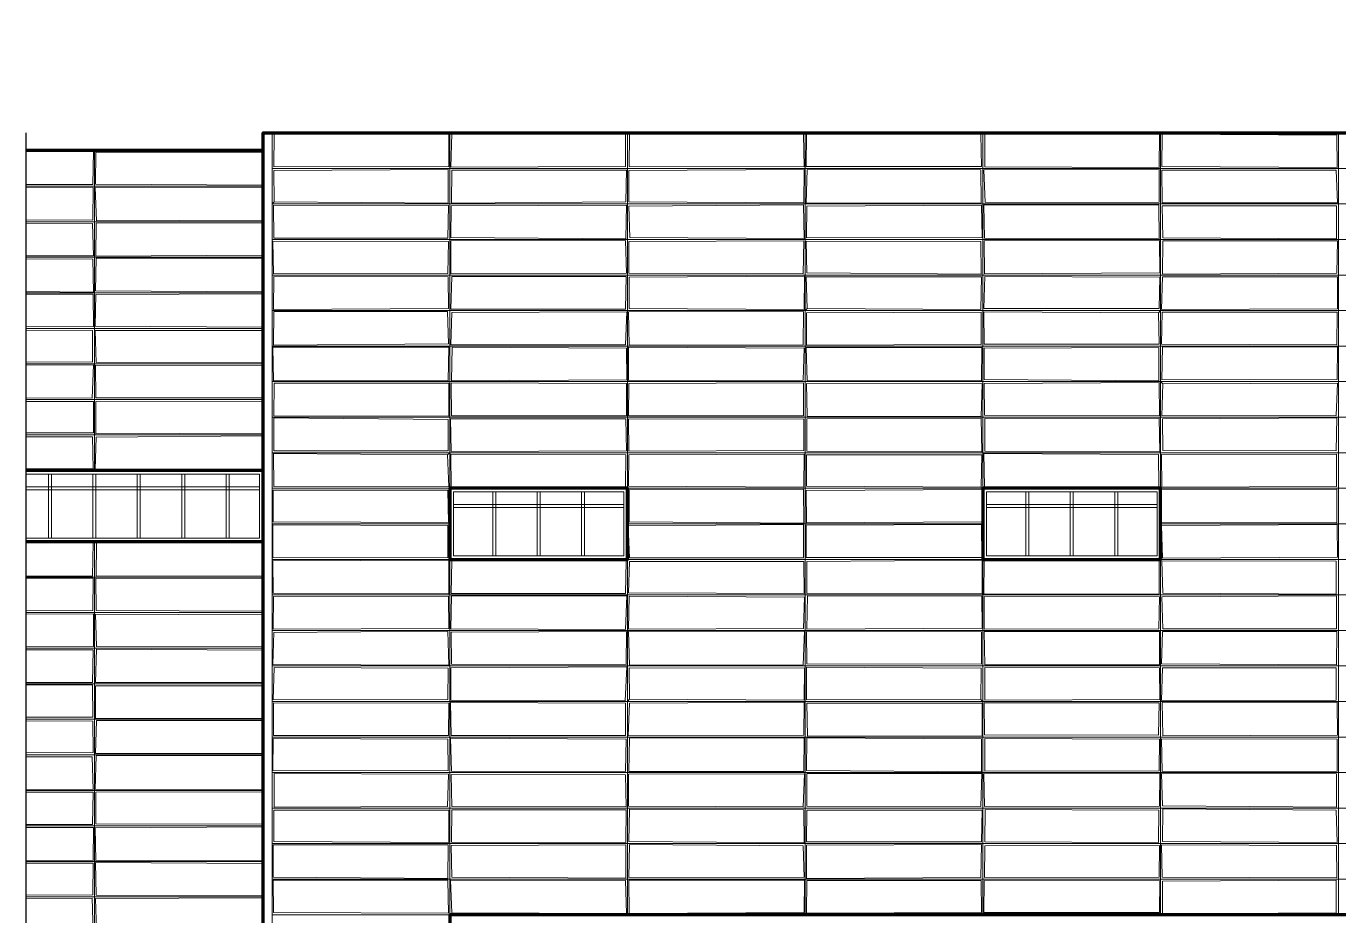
# Model space of a CAD drawing. Extents: x -50000 to 1632000, y -47600 to 308800.
# Drawn here: x -8300 to 36013, y 12966 to 43000 of the extents above; entities that cross this region are included whole.
import ezdxf

# ---------------------------------------------------------------- set-up
doc = ezdxf.new("R2010")
doc.units = 0
doc.header["$MEASUREMENT"] = 0
doc.layers.add('2', color=7, linetype='Continuous')

msp = doc.modelspace()

# ---------------------------------------------------------------- linework, layer by layer
at = {"layer": '2', "linetype": 'Continuous'}
msp.add_line((-8300, 0), (-8300, 39400), dxfattribs=at)
at = {"layer": '2', "color": 8, "linetype": 'Continuous', "lineweight": 13}
for p, q in [((0, 39400), (0, 1000)), ((125700, 39400), (0, 39400)), ((6000, 1000), (6000, 39400)), ((12000, 13000), (12000, 39400)), ((18000, 13000), (18000, 39400)), ((24000, 13000), (24000, 39400)), ((30000, 13000), (30000, 39400)), ((36000, 13000), (36000, 39400)), ((-6000, 28000), (-6000, 38800)), ((0, 38200), (125700, 38200)), ((-325.9, 37600), (-8300, 37600)), ((125700, 37000), (0, 37000)), ((-320.9, 36400), (-8300, 36400)), ((125700, 35800), (0, 35800)), ((-334.7, 35200), (-8300, 35200)), ((125700, 34600), (0, 34600)), ((-324, 34000), (-8300, 34000)), ((125700, 33400), (0, 33400)), ((-329.4, 32800), (-8300, 32800)), ((125700, 32200), (0, 32200)), ((-335.9, 31600), (-8300, 31600)), ((125700, 31000), (0, 31000)), ((-324.6, 30400), (-8300, 30400)), ((125700, 29800), (0, 29800)), ((-327.4, 29200), (-8300, 29200)), ((0, 28600), (125700, 28600)), ((125700, 27400), (0, 27400)), ((6000, 26200), (0, 26200)), ((24000, 26200), (12000, 26200)), ((42000, 26200), (30000, 26200)), ((-6000, 12400), (-6000, 25600)), ((125700, 25000), (0, 25000)), ((-333.5, 24400), (-8300, 24400)), ((125700, 23800), (0, 23800)), ((-336.2, 23200), (-8300, 23200)), ((125700, 22600), (0, 22600)), ((-328, 22000), (-8300, 22000)), ((125700, 21400), (0, 21400)), ((-323.9, 20800), (-8300, 20800)), ((0, 20200), (125700, 20200)), ((-332.8, 19600), (-8300, 19600)), ((125700, 19000), (0, 19000)), ((-326.3, 18400), (-8300, 18400)), ((125700, 17800), (0, 17800)), ((-324.4, 17200), (-8300, 17200)), ((104700, 16600), (0, 16600)), ((-326.8, 16000), (-8300, 16000)), ((104700, 15400), (0, 15400)), ((-325.4, 14800), (-8300, 14800)), ((0, 14200), (104700, 14200)), ((-335.2, 13600), (-8300, 13600)), ((104700, 13000), (0, 13000))]:
    msp.add_line(p, q, dxfattribs=at)
at = {"layer": '2', "color": 8, "linetype": 'Continuous', "lineweight": 9}
for p, q in [((56, 38253.7), (68.1, 39369.5)), ((68.1, 39369.5), (5961.7, 39344.2)), ((5968.2, 38260.2), (5961.7, 39344.2)), ((6032.5, 38240.2), (6069.5, 39366.4)), ((6069.5, 39366.4), (11933.4, 39360)), ((11934.9, 38262.4), (11933.4, 39360)), ((12053.2, 38265.2), (12063.7, 39360.3)), ((12063.7, 39360.3), (17941.7, 39343.1)), ((17966.7, 38254.4), (17941.7, 39343.1)), ((18026.9, 38265.9), (18044.4, 39364.7)), ((18044.4, 39364.7), (23927.3, 39343.1)), ((23951.1, 38268.6), (23927.3, 39343.1)), ((24062.2, 38255.3), (24066.2, 39359.9)), ((24066.2, 39359.9), (29965.9, 39343.3)), ((29951.2, 38231.3), (29965.9, 39343.3)), ((30036.2, 38268.1), (30054.2, 39354.2)), ((30054.2, 39354.2), (35947.4, 39326.1)), ((35959.1, 38227.6), (35947.4, 39326.1)), ((-8300, 38767), (-6026.9, 38771.9)), ((-6050.4, 37653.9), (-6026.9, 38771.9)), ((-5967.1, 37670), (-5948.8, 38743.4)), ((-5948.8, 38743.4), (-330.3, 38743.7)), ((56, 38253.7), (5968.2, 38260.2)), ((58, 38127), (5945.5, 38167.1)), ((74.3, 37073.8), (58, 38127)), ((5947, 37027.1), (5945.5, 38167.1)), ((6032.5, 38240.2), (11934.9, 38262.4)), ((6053.2, 37030.7), (6067.1, 38139.7)), ((6067.1, 38139.7), (11969.5, 38141.4)), ((11944.2, 37071.6), (11969.5, 38141.4)), ((12040.8, 38127.2), (17964.9, 38168.1)), ((12049.1, 37073.1), (12040.8, 38127.2)), ((12053.2, 38265.2), (17966.7, 38254.4)), ((17948.4, 37041.2), (17964.9, 38168.1)), ((18026.9, 38265.9), (23951.1, 38268.6)), ((18034.8, 37031), (18063.7, 38166.4)), ((18063.7, 38166.4), (23929.9, 38150.7)), ((23937.9, 37040.6), (23929.9, 38150.7)), ((24027, 38150.2), (29947.2, 38162.3)), ((24072.3, 37047.5), (24027, 38150.2)), ((24062.2, 38255.3), (29951.2, 38231.3)), ((29944.5, 37061.5), (29947.2, 38162.3)), ((30036.2, 38268.1), (35959.1, 38227.6)), ((30041.3, 38138.8), (35928, 38139.1)), ((30052.9, 37037.6), (30041.3, 38138.8)), ((35972.6, 37043.1), (35928, 38139.1)), ((-5967.1, 37670), (-325.4, 37635.1)), ((-8300, 37655), (-6050.4, 37653.9)), ((-8300, 37561.4), (-6041.8, 37556.9)), ((-6050.3, 36452.2), (-6041.8, 37556.9)), ((-5974, 37551.7), (-326.7, 37544.3)), ((-5933.1, 36430.9), (-5974, 37551.7)), ((0, 37000), (74.3, 37073.8)), ((44.7, 36953.8), (5957.1, 36951.4)), ((57.5, 35842.9), (44.7, 36953.8)), ((74.3, 37073.8), (5947, 37027.1)), ((5933.4, 35842.8), (5957.1, 36951.4)), ((6029.2, 35863.7), (6044.8, 36935.2)), ((6044.8, 36935.2), (11970.1, 36956.3)), ((6053.2, 37030.7), (11944.2, 37071.6)), ((11942.4, 35826.6), (11970.1, 36956.3)), ((12047.6, 36927.4), (17938, 36966.9)), ((12073.4, 35865.7), (12047.6, 36927.4)), ((12049.1, 37073.1), (17948.4, 37041.2)), ((17969.5, 35836.8), (17938, 36966.9)), ((18034.8, 37031), (23937.9, 37040.6)), ((18040.6, 35860.8), (18053.1, 36926.3)), ((18053.1, 36926.3), (23946, 36955.2)), ((23969.4, 35867.5), (23946, 36955.2)), ((24025.1, 36969.9), (29942.6, 36973.4)), ((24056.6, 35843.2), (24025.1, 36969.9)), ((24072.3, 37047.5), (29944.5, 37061.5)), ((29944, 35837.5), (29942.6, 36973.4)), ((30052.8, 36941.8), (35938.8, 36935.3)), ((30073.2, 35858.5), (30052.8, 36941.8)), ((30052.9, 37037.6), (35972.6, 37043.1)), ((35933.2, 35826.8), (35938.8, 36935.3)), ((-8300, 36459), (-6050.3, 36452.2)), ((-8300, 36348.8), (-6061.9, 36334.8)), ((-5954, 35233.2), (-5944.2, 36355.7)), ((-5944.2, 36355.7), (-320.8, 36367)), ((-5933.1, 36430.9), (-321.2, 36456.7)), ((-6030.4, 35245), (-6061.9, 36334.8)), ((25.4, 35744.8), (5958, 35733.6)), ((52.9, 34636.2), (25.4, 35744.8)), ((57.5, 35842.9), (5933.4, 35842.8)), ((5932.2, 34653.5), (5958, 35733.6)), ((6029.2, 35863.7), (11942.4, 35826.6)), ((6033.4, 35755.9), (11932.1, 35766.1)), ((6036.6, 34644.8), (6033.4, 35755.9)), ((11961.8, 34667.1), (11932.1, 35766.1)), ((12042.1, 34661.9), (12047.9, 35735.2)), ((12047.9, 35735.2), (17952.5, 35752.6)), ((12073.4, 35865.7), (17969.5, 35836.8)), ((17926.8, 34640.2), (17952.5, 35752.6)), ((18026.3, 35746.1), (23931.1, 35735.1)), ((18049.9, 34669.4), (18026.3, 35746.1)), ((18040.6, 35860.8), (23969.4, 35867.5)), ((23940.5, 34632.7), (23931.1, 35735.1)), ((24045.4, 35754.5), (29964.4, 35763.1)), ((24056.5, 34637), (24045.4, 35754.5)), ((24056.6, 35843.2), (29944, 35837.5)), ((29971.5, 34674.6), (29964.4, 35763.1)), ((30066.7, 34625.4), (30068.9, 35751.6)), ((30068.9, 35751.6), (35973.9, 35750.5)), ((30073.2, 35858.5), (35933.2, 35826.8)), ((35950.1, 34662.2), (35973.9, 35750.5)), ((-8300, 35249.7), (-6030.4, 35245)), ((-8300, 35144.1), (-6055.5, 35135.2)), ((-6033.4, 34026.8), (-6055.5, 35135.2)), ((-5959.3, 34063), (-5940.2, 35172.3)), ((-5954, 35233.2), (-334.8, 35271.4)), ((-5940.2, 35172.3), (-334.7, 35173.9)), ((52.9, 34636.2), (5932.2, 34653.5)), ((6036.6, 34644.8), (11961.8, 34667.1)), ((12042.1, 34661.9), (17926.8, 34640.2)), ((18049.9, 34669.4), (23940.5, 34632.7)), ((24056.5, 34637), (29971.5, 34674.6)), ((30066.7, 34625.4), (35950.1, 34662.2)), ((46.1, 33440.5), (61.2, 34549.9)), ((61.2, 34549.9), (5942.1, 34540.8)), ((5957.8, 33465.3), (5942.1, 34540.8)), ((6036.8, 33452.1), (6073.4, 34554)), ((6073.4, 34554), (11955.6, 34545.6)), ((11935.9, 33442.3), (11955.6, 34545.6)), ((12054.5, 33470.3), (12058.4, 34526.6)), ((12058.4, 34526.6), (17974.6, 34559.6)), ((17968.2, 33432.1), (17974.6, 34559.6)), ((18028, 34543.6), (23949.6, 34536.5)), ((18069.8, 33474.4), (18028, 34543.6)), ((23928.9, 33441.1), (23949.6, 34536.5)), ((24033.4, 33468.2), (24059.2, 34554.1)), ((24059.2, 34554.1), (29973.6, 34527.3)), ((29951.3, 33469.2), (29973.6, 34527.3)), ((30033.6, 33431.6), (30061.9, 34539.4)), ((30061.9, 34539.4), (35972.5, 34533.9)), ((35969, 33460.6), (35972.5, 34533.9)), ((-8300, 34044), (-6033.4, 34026.8)), ((-8300, 33956.6), (-6043.4, 33953.7)), ((-6027.3, 32858), (-6043.4, 33953.7)), ((-5970.4, 32868.6), (-5948.4, 33941.9)), ((-5959.3, 34063), (-323.6, 34031.4)), ((-5948.4, 33941.9), (-324.4, 33964.4)), ((45.4, 32236.3), (53.9, 33367.1)), ((46.1, 33440.5), (5957.8, 33465.3)), ((53.9, 33367.1), (5926.3, 33364.5)), ((5956.5, 32274.4), (5926.3, 33364.5)), ((6036.8, 33452.1), (11935.9, 33442.3)), ((6039.5, 32238), (6066.2, 33333)), ((6066.2, 33333), (11973.5, 33361)), ((11932.4, 32240.6), (11973.5, 33361)), ((12034.9, 33359.3), (17938.8, 33370.4)), ((12060.7, 32228.7), (12034.9, 33359.3)), ((12054.5, 33470.3), (17968.2, 33432.1)), ((17930.1, 32238), (17938.8, 33370.4)), ((18000, 33400), (18069.8, 33474.4)), ((18038.5, 32234.2), (18048.3, 33326.6)), ((18048.3, 33326.6), (23944.4, 33350.5)), ((18069.8, 33474.4), (23928.9, 33441.1)), ((23942.7, 32254.3), (23944.4, 33350.5)), ((24033.4, 33468.2), (29951.3, 33469.2)), ((24034.7, 33359.5), (29930.2, 33328.2)), ((24042.1, 32263.7), (24034.7, 33359.5)), ((30000, 33400), (29930.2, 33328.2)), ((29949.8, 32260.3), (29930.2, 33328.2)), ((30033.1, 32262.8), (30047.6, 33351.1)), ((30033.6, 33431.6), (35969, 33460.6)), ((30047.6, 33351.1), (35959.6, 33341.5)), ((35953.4, 32246.2), (35959.6, 33341.5)), ((-8300, 32847.5), (-6027.3, 32858)), ((-5970.4, 32868.6), (-329.7, 32834.2)), ((-8300, 32733.2), (-6068.8, 32728.4)), ((-6062.6, 31662), (-6068.8, 32728.4)), ((-5971.9, 32727.7), (-328.8, 32726)), ((-5941.2, 31642.7), (-5971.9, 32727.7)), ((28, 32169.5), (5967.3, 32164.3)), ((53.1, 31025.8), (28, 32169.5)), ((45.4, 32236.3), (5956.5, 32274.4)), ((5948.1, 31032.4), (5967.3, 32164.3)), ((6039.5, 32238), (11932.4, 32240.6)), ((6056.3, 31032.5), (6074.6, 32167.4)), ((6074.6, 32167.4), (11963.7, 32129.6)), ((11974.5, 31057.4), (11963.7, 32129.6)), ((12027.6, 31042.4), (12038, 32168.3)), ((12038, 32168.3), (17958.8, 32131.9)), ((12060.7, 32228.7), (17930.1, 32238)), ((17928.2, 31046.7), (17958.8, 32131.9)), ((18027.7, 32152.7), (23959.7, 32148.3)), ((18065.4, 31025.1), (18027.7, 32152.7)), ((18038.5, 32234.2), (23942.7, 32254.3)), ((23950.7, 31030.9), (23959.7, 32148.3)), ((24040, 32127.5), (29938.8, 32153.3)), ((24041.3, 31074.8), (24040, 32127.5)), ((24042.1, 32263.7), (29949.8, 32260.3)), ((29933.8, 31029.2), (29938.8, 32153.3)), ((30033.1, 32262.8), (35953.4, 32246.2)), ((30043.4, 31059.6), (30064.1, 32173.1)), ((30064.1, 32173.1), (35974.6, 32170.8)), ((35961.3, 31074.4), (35974.6, 32170.8)), ((-8300, 31663.9), (-6062.6, 31662)), ((-8300, 31556), (-6031.5, 31562.9)), ((-6071.8, 30444.4), (-6031.5, 31562.9)), ((-5962.7, 31558.1), (-336, 31546.4)), ((-5945.2, 30458.4), (-5962.7, 31558.1)), ((-5941.2, 31642.7), (-335.8, 31657.3)), ((53.1, 31025.8), (5948.1, 31032.4)), ((6056.3, 31032.5), (11974.5, 31057.4)), ((12027.6, 31042.4), (17928.2, 31046.7)), ((18065.4, 31025.1), (23950.7, 31030.9)), ((24041.3, 31074.8), (29933.8, 31029.2)), ((30043.4, 31059.6), (35961.3, 31074.4)), ((62, 29842.5), (71, 30953.8)), ((71, 30953.8), (5962.9, 30949.7)), ((5964.4, 29830.9), (5962.9, 30949.7)), ((6045.1, 30956.3), (11960.9, 30938)), ((6062.6, 29840), (6045.1, 30956.3)), ((11968.7, 29841.4), (11960.9, 30938)), ((12036.9, 29846.7), (12049.4, 30934.1)), ((12049.4, 30934.1), (17937.8, 30961.8)), ((17947, 29847.1), (17937.8, 30961.8)), ((18044.2, 30931.8), (23968.3, 30928.2)), ((18063.2, 29835.9), (18044.2, 30931.8)), ((23940.2, 29826.6), (23968.3, 30928.2)), ((24038.6, 30937.1), (29945.8, 30972.7)), ((24055.9, 29872.3), (24038.6, 30937.1)), ((29962.1, 29842.8), (29945.8, 30972.7)), ((30000, 31000), (30073.9, 30930.5)), ((30042.5, 29845.8), (30073.9, 30930.5)), ((30073.9, 30930.5), (35974.8, 30950.7)), ((35925.8, 29858.3), (35974.8, 30950.7)), ((-8300, 30453.7), (-6071.8, 30444.4)), ((-8300, 30331.2), (-6033.7, 30333.5)), ((-6034, 29270.5), (-6033.7, 30333.5)), ((-5955.5, 29235.9), (-5950.7, 30327.3)), ((-5950.7, 30327.3), (-323.3, 30340.4)), ((-5945.2, 30458.4), (-325.7, 30453.3)), ((59.2, 29773.8), (5940.3, 29725.3)), ((60.5, 28663.2), (59.2, 29773.8)), ((62, 29842.5), (5964.4, 29830.9)), ((5939.4, 28663.2), (5940.3, 29725.3)), ((6025.7, 29746.9), (11940.3, 29741.3)), ((6040.5, 28646.5), (6025.7, 29746.9)), ((6062.6, 29840), (11968.7, 29841.4)), ((11970.1, 28661.9), (11940.3, 29741.3)), ((12035.2, 29741.6), (17957.7, 29729.6)), ((12046.6, 28655.6), (12035.2, 29741.6)), ((12036.9, 29846.7), (17947, 29847.1)), ((17952.5, 28672.6), (17957.7, 29729.6)), ((18048.5, 28649.5), (18057.2, 29748.7)), ((18057.2, 29748.7), (23945.2, 29772.4)), ((18063.2, 29835.9), (23940.2, 29826.6)), ((23960, 28630.6), (23945.2, 29772.4)), ((24055.9, 29872.3), (29962.1, 29842.8)), ((24059.5, 28654.8), (24062.8, 29753.6)), ((24062.8, 29753.6), (29945.6, 29768.6)), ((29968.1, 28626.6), (29945.6, 29768.6)), ((30042.5, 29845.8), (35925.8, 29858.3)), ((30067.6, 29746.1), (35950.5, 29773.1)), ((30069.4, 28671.8), (30067.6, 29746.1)), ((35926.9, 28660.1), (35950.5, 29773.1)), ((-8300, 29266.7), (-6034, 29270.5)), ((-5955.5, 29235.9), (-326.4, 29263.6)), ((-8300, 29141.5), (-6062.5, 29141.7)), ((-6039.1, 28058.2), (-6062.5, 29141.7)), ((-5969.2, 28037.1), (-5934.4, 29127.6)), ((-5934.4, 29127.6), (-327.9, 29169.2)), ((46.9, 28573), (5926.2, 28529.4)), ((61.5, 27461.4), (46.9, 28573)), ((60.5, 28663.2), (5939.4, 28663.2)), ((6000, 28600), (5926.2, 28529.4)), ((5970.1, 27449.3), (5926.2, 28529.4)), ((6032, 28549.5), (11946.5, 28532.4)), ((6047.9, 27430.3), (6032, 28549.5)), ((6040.5, 28646.5), (11970.1, 28661.9)), ((11928.9, 27450.2), (11946.5, 28532.4)), ((12031.4, 27468.7), (12040.2, 28532.4)), ((12040.2, 28532.4), (17959.9, 28553.5)), ((12046.6, 28655.6), (17952.5, 28672.6)), ((17947.5, 27439.3), (17959.9, 28553.5)), ((18039.1, 28527.1), (23961.7, 28528.1)), ((18043.9, 27474.6), (18039.1, 28527.1)), ((18048.5, 28649.5), (23960, 28630.6)), ((23943.5, 27432.6), (23961.7, 28528.1)), ((24032, 28571.6), (29928, 28537.6)), ((24050.3, 27454.1), (24032, 28571.6)), ((24059.5, 28654.8), (29968.1, 28626.6)), ((29938.3, 27445.9), (29928, 28537.6)), ((35940, 28548.9), (30026.9, 28538.6)), ((30026.9, 28538.6), (30044.4, 27439)), ((30069.4, 28671.8), (35926.9, 28660.1)), ((35936.2, 27463.6), (35940, 28548.9)), ((-8300, 28062.9), (-6039.1, 28058.2)), ((-5969.2, 28037.1), (-329.6, 28040.7)), ((18043.9, 27474.6), (23943.5, 27432.6)), ((31.3, 26271.4), (32.1, 27338)), ((32.1, 27338), (5937.7, 27333.8)), ((61.5, 27461.4), (5970.1, 27449.3)), ((5951.7, 26246), (5937.7, 27333.8)), ((6047.9, 27430.3), (11928.9, 27450.2)), ((12031.4, 27468.7), (17947.5, 27439.3)), ((12051.9, 26271.4), (12056.6, 27344.1)), ((12056.6, 27344.1), (17939.9, 27369.8)), ((17949.8, 26225.7), (17939.9, 27369.8)), ((18032.3, 27328.4), (23961, 27360.4)), ((18046.3, 26237.6), (18032.3, 27328.4)), ((23965.8, 26268.4), (23961, 27360.4)), ((24050.3, 27454.1), (29938.3, 27445.9)), ((30029.3, 26249.4), (30030.8, 27363.5)), ((30030.8, 27363.5), (35946.7, 27372.5)), ((30044.4, 27439), (35936.2, 27463.6)), ((35944.3, 26237.2), (35946.7, 27372.5)), ((26, 26162.3), (5929.4, 26146.8)), ((29.6, 25046.7), (26, 26162.3)), ((31.3, 26271.4), (5951.7, 26246)), ((5928.7, 25067.7), (5929.4, 26146.8)), ((12026, 26132.6), (17944.1, 26170.9)), ((12051.9, 26271.4), (17949.8, 26225.7)), ((17937.9, 25047.7), (17944.1, 26170.9)), ((18030.5, 25059.9), (18035.3, 26148.5)), ((18035.3, 26148.5), (23953, 26174.1)), ((18046.3, 26237.6), (23965.8, 26268.4)), ((23962.6, 25057.3), (23953, 26174.1)), ((30029.3, 26249.4), (35944.3, 26237.2)), ((30031.4, 26144.3), (35955.7, 26171.4)), ((35968.1, 25067.9), (35955.7, 26171.4)), ((12062.2, 25047.9), (12026, 26132.6)), ((30065.6, 25040.4), (30031.4, 26144.3)), ((-8300, 25549.2), (-6045.7, 25556.3)), ((-6060, 24431.9), (-6045.7, 25556.3)), ((-5925.8, 25548.1), (-5943.7, 24427.2)), ((-324.2, 25572), (-5925.8, 25548.1)), ((27.6, 24954.2), (5969.1, 24969)), ((41.2, 23862.6), (27.6, 24954.2)), ((29.6, 25046.7), (5928.7, 25067.7)), ((5964.3, 23839.6), (5969.1, 24969)), ((6042.1, 23845.7), (6072.1, 24954.9)), ((6072.1, 24954.9), (11956.3, 24943.8)), ((11929.6, 23842.5), (11956.3, 24943.8)), ((12033.3, 23864.3), (12063.9, 24929.6)), ((12062.2, 25047.9), (17937.9, 25047.7)), ((12063.9, 24929.6), (17957.2, 24928.1)), ((17959.3, 23841.4), (17957.2, 24928.1)), ((18030.5, 25059.9), (23962.6, 25057.3)), ((18057.8, 24928.7), (23973.6, 24971.9)), ((18059, 23846), (18057.8, 24928.7)), ((23969.9, 23833), (23973.6, 24971.9)), ((24034.9, 23828.1), (24039.5, 24954)), ((24039.5, 24954), (29951.7, 24959.9)), ((29948.9, 23840.6), (29951.7, 24959.9)), ((30039.3, 24947.3), (35929.1, 24940.9)), ((30073.7, 23861), (30039.3, 24947.3)), ((30065.6, 25040.4), (35968.1, 25067.9)), ((35930.4, 23829.3), (35929.1, 24940.9)), ((-8300, 24435.3), (-6060, 24431.9)), ((-5943.7, 24427.2), (-333.3, 24441.9)), ((-8300, 24363.4), (-6036.4, 24364.2)), ((-6057.4, 23273.5), (-6036.4, 24364.2)), ((-5952.8, 24365.7), (-333.8, 24353.7)), ((-5935.1, 23268.3), (-5952.8, 24365.7)), ((38.5, 22646.3), (52.3, 23749.7)), ((41.2, 23862.6), (5964.3, 23839.6)), ((52.3, 23749.7), (5954.3, 23754.3)), ((5963.9, 22668.8), (5954.3, 23754.3)), ((6029.5, 22652), (6053.4, 23767.2)), ((6042.1, 23845.7), (11929.6, 23842.5)), ((6053.4, 23767.2), (11971.6, 23770.1)), ((11935.7, 22634.1), (11971.6, 23770.1)), ((12030.5, 22645.5), (12052.2, 23754.9)), ((12033.3, 23864.3), (17959.3, 23841.4)), ((12052.2, 23754.9), (17974.1, 23728)), ((17941, 22669.8), (17974.1, 23728)), ((18048.5, 22639.1), (18071.9, 23773.2)), ((18059, 23846), (23969.9, 23833)), ((18071.9, 23773.2), (23962.3, 23756.4)), ((23970.8, 22674.2), (23962.3, 23756.4)), ((24034.9, 23828.1), (29948.9, 23840.6)), ((24046.2, 23749.3), (29962.3, 23736)), ((24046.4, 22643.3), (24046.2, 23749.3)), ((29941.1, 22654.8), (29962.3, 23736)), ((30035.4, 23735.4), (35937, 23763.5)), ((30073.1, 22653.7), (30035.4, 23735.4)), ((30073.7, 23861), (35930.4, 23829.3)), ((35932.8, 22653.1), (35937, 23763.5)), ((-8300, 23255.9), (-6057.4, 23273.5)), ((-8300, 23151.4), (-6029.1, 23155.7)), ((-6031.6, 22056.6), (-6029.1, 23155.7)), ((-5966.7, 23152.7), (-336.2, 23129.5)), ((-5933.2, 22060.9), (-5966.7, 23152.7)), ((-5935.1, 23268.3), (-336.3, 23249)), ((38.5, 22646.3), (5963.9, 22668.8)), ((6029.5, 22652), (11935.7, 22634.1)), ((12030.5, 22645.5), (17941, 22669.8)), ((18048.5, 22639.1), (23970.8, 22674.2)), ((24046.4, 22643.3), (29941.1, 22654.8)), ((30073.1, 22653.7), (35932.8, 22653.1)), ((29.8, 21445.3), (62.2, 22534.6)), ((62.2, 22534.6), (5931.4, 22572.8)), ((5963, 21430.3), (5931.4, 22572.8)), ((6050.8, 22538.2), (11967.9, 22560)), ((6052.7, 21459.6), (6050.8, 22538.2)), ((11953.8, 21447.8), (11967.9, 22560)), ((12036.1, 22566.7), (17974.1, 22570)), ((12063.8, 21428.5), (12036.1, 22566.7)), ((17925.7, 21439.3), (17974.1, 22570)), ((18045.9, 22564.4), (23952.7, 22551.6)), ((18048.9, 21469.8), (18045.9, 22564.4)), ((23945.7, 21458.7), (23952.7, 22551.6)), ((24039.7, 22566.5), (29958.4, 22568.7)), ((24060.7, 21441.1), (24039.7, 22566.5)), ((29964.5, 21436.7), (29958.4, 22568.7)), ((30028.3, 21471.5), (30061.4, 22562.5)), ((30061.4, 22562.5), (35945.1, 22566.2)), ((35937.9, 21442.3), (35945.1, 22566.2)), ((-8300, 22045.3), (-6031.6, 22056.6)), ((-8300, 21946.5), (-6038.1, 21940.9)), ((-6067.5, 20836.8), (-6038.1, 21940.9)), ((-5962.1, 20846.3), (-5925.9, 21965.7)), ((-5933.2, 22060.9), (-328.4, 22043.7)), ((-5925.9, 21965.7), (-327.4, 21937.9)), ((29.8, 21445.3), (5963, 21430.3)), ((41.7, 20256.7), (70.7, 21348.2)), ((70.7, 21348.2), (5940.3, 21325.6)), ((5936.6, 20271.5), (5940.3, 21325.6)), ((6037.8, 21331.6), (11972.3, 21374.8)), ((6039.5, 20247.6), (6037.8, 21331.6)), ((6052.7, 21459.6), (11953.8, 21447.8)), ((11925.2, 20227.1), (11972.3, 21374.8)), ((12057.9, 21341.9), (17969.9, 21327.2)), ((12067, 20274.3), (12057.9, 21341.9)), ((12063.8, 21428.5), (17925.7, 21439.3)), ((17961, 20242.4), (17969.9, 21327.2)), ((18041.6, 21355.8), (23942.2, 21328.8)), ((18046.9, 20253.7), (18041.6, 21355.8)), ((18048.9, 21469.8), (23945.7, 21458.7)), ((23928.1, 20270), (23942.2, 21328.8)), ((24060.7, 21441.1), (29964.5, 21436.7)), ((24060.7, 20246), (24064.2, 21349.4)), ((24064.2, 21349.4), (29963.5, 21341.3)), ((29967.3, 20266.8), (29963.5, 21341.3)), ((30028.3, 21471.5), (35937.9, 21442.3)), ((30028.7, 20234.3), (30067.1, 21333.6)), ((30067.1, 21333.6), (35927.2, 21338.6)), ((35926, 20242.3), (35927.2, 21338.6)), ((-8300, 20844), (-6067.5, 20836.8)), ((-5962.1, 20846.3), (-323.3, 20838.5)), ((-8300, 20763.5), (-6059.8, 20765.3)), ((-6051.4, 19671.8), (-6059.8, 20765.3)), ((-5965, 20726.6), (-325, 20731)), ((-5964, 19629.7), (-5965, 20726.6)), ((41.7, 20256.7), (5936.6, 20271.5)), ((48.4, 19055.5), (52, 20152.3)), ((52, 20152.3), (5962.5, 20145.2)), ((5952.6, 19055.1), (5962.5, 20145.2)), ((6026.6, 20163.4), (11936.3, 20138.6)), ((6050.4, 19049.8), (6026.6, 20163.4)), ((6039.5, 20247.6), (11925.2, 20227.1)), ((11927.9, 19057.3), (11936.3, 20138.6)), ((12000, 20200), (12067, 20274.3)), ((12026.4, 19046.2), (12067.9, 20144.6)), ((12067, 20274.3), (17961, 20242.4)), ((12067.9, 20144.6), (17963.4, 20173.5)), ((17956, 19067.2), (17963.4, 20173.5)), ((18046.9, 20253.7), (23928.1, 20270)), ((18058.5, 20143.2), (23968.9, 20148.1)), ((18074.9, 19029), (18058.5, 20143.2)), ((24000, 20200), (23928.1, 20270)), ((23971.5, 19040.8), (23968.9, 20148.1)), ((24044.7, 20152.9), (29946.7, 20160.4)), ((24052.1, 19074.6), (24044.7, 20152.9)), ((24060.7, 20246), (29967.3, 20266.8)), ((29930, 19068.8), (29946.7, 20160.4)), ((30028.7, 20234.3), (35926, 20242.3)), ((30054.4, 20167.6), (35959.9, 20175)), ((30072.1, 19035.9), (30054.4, 20167.6)), ((35966.4, 19068.8), (35959.9, 20175)), ((-8300, 19672.8), (-6051.4, 19671.8)), ((-8300, 19550.8), (-6048.1, 19540.1)), ((-6036.7, 18472.7), (-6048.1, 19540.1)), ((-5964.9, 18442.7), (-5931.3, 19555.3)), ((-5964, 19629.7), (-332.8, 19640.4)), ((-5931.3, 19555.3), (-332.8, 19557.9)), ((48.4, 19055.5), (5952.6, 19055.1)), ((6050.4, 19049.8), (11927.9, 19057.3)), ((12026.4, 19046.2), (17956, 19067.2)), ((24052.1, 19074.6), (29930, 19068.8)), ((30072.1, 19035.9), (35966.4, 19068.8)), ((28.8, 17868.9), (33.1, 18952.6)), ((33.1, 18952.6), (5938.7, 18930.3)), ((5944.7, 17863.6), (5938.7, 18930.3)), ((6028.8, 18967.5), (11957.9, 18926.2)), ((6054.4, 17847.5), (6028.8, 18967.5)), ((11928.1, 17838.9), (11957.9, 18926.2)), ((12044.3, 17831.4), (12068.3, 18964.9)), ((12068.3, 18964.9), (17959.4, 18972.3)), ((17948.8, 17841.9), (17959.4, 18972.3)), ((18045.9, 17867.2), (18051.9, 18974.3)), ((18051.9, 18974.3), (23953.4, 18944.8)), ((18074.9, 19029), (23971.5, 19040.8)), ((23955.7, 17829.9), (23953.4, 18944.8)), ((24058.2, 18945.5), (29955.6, 18925)), ((24060.8, 17849.8), (24058.2, 18945.5)), ((29954, 17857.4), (29955.6, 18925)), ((30027, 18944.4), (35957.5, 18929.1)), ((30052.6, 17839.2), (30027, 18944.4)), ((35953.7, 17849.4), (35957.5, 18929.1)), ((-8300, 18462.1), (-6036.7, 18472.7)), ((-8300, 18333.6), (-6071.1, 18331.4)), ((-6035.5, 17232.4), (-6071.1, 18331.4)), ((-5969.6, 17237), (-5940.3, 18365.5)), ((-5964.9, 18442.7), (-326.7, 18444.9)), ((-5940.3, 18365.5), (-326, 18372.8)), ((28.8, 17868.9), (5944.7, 17863.6)), ((66.2, 16627.1), (70.1, 17771.8)), ((70.1, 17771.8), (5957, 17742.7)), ((5927.1, 16658.4), (5957, 17742.7)), ((6045.6, 17732.4), (11936.3, 17729.5)), ((6064.8, 16659.5), (6045.6, 17732.4)), ((6054.4, 17847.5), (11928.1, 17838.9)), ((11956.9, 16641.7), (11936.3, 17729.5)), ((12028, 16668.1), (12034.5, 17748.6)), ((12034.5, 17748.6), (17974.2, 17752.6)), ((12044.3, 17831.4), (17948.8, 17841.9)), ((17934.6, 16643.9), (17974.2, 17752.6)), ((18045.9, 17867.2), (23955.7, 17829.9)), ((18052.2, 17766.7), (23961.8, 17763.9)), ((18056.2, 16667.5), (18052.2, 17766.7)), ((23927.5, 16656.8), (23961.8, 17763.9)), ((24026.8, 17757.4), (29969.4, 17768.3)), ((24051.8, 16649.4), (24026.8, 17757.4)), ((24060.8, 17849.8), (29954, 17857.4)), ((29960.6, 16663.4), (29969.4, 17768.3)), ((30031.7, 17770.1), (35939.6, 17756.7)), ((30060.3, 16671.9), (30031.7, 17770.1)), ((30052.6, 17839.2), (35953.7, 17849.4)), ((35939, 16637), (35939.6, 17756.7)), ((-8300, 17241.3), (-6035.5, 17232.4)), ((-8300, 17143), (-6035.5, 17143.8)), ((-6060.9, 16047.3), (-6035.5, 17143.8)), ((-5969.6, 17237), (-324.3, 17228.6)), ((-5954, 16072.1), (-5946.2, 17140.9)), ((-5946.2, 17140.9), (-324.5, 17147.1)), ((57.2, 16529.2), (5967.5, 16525.9)), ((63.6, 15468.9), (57.2, 16529.2)), ((66.2, 16627.1), (5927.1, 16658.4)), ((5964.7, 15444.3), (5967.5, 16525.9)), ((6055.1, 15449.2), (6070.4, 16542)), ((6064.8, 16659.5), (11956.9, 16641.7)), ((6070.4, 16542), (11950.7, 16544.1)), ((11939, 15434.7), (11950.7, 16544.1)), ((12028, 16668.1), (17934.6, 16643.9)), ((12045, 15472.6), (12066.5, 16569.3)), ((12066.5, 16569.3), (17955.1, 16537.9)), ((17964.1, 15428.2), (17955.1, 16537.9)), ((18047, 15462.1), (18050.6, 16530.7)), ((18050.6, 16530.7), (23970, 16535.4)), ((18056.2, 16667.5), (23927.5, 16656.8)), ((23950.3, 15457.3), (23970, 16535.4)), ((24051.8, 16649.4), (29960.6, 16663.4)), ((24067.6, 15461.5), (24069.9, 16553.6)), ((24069.9, 16553.6), (29934.3, 16534.7)), ((29928.4, 15439), (29934.3, 16534.7)), ((30060.3, 16671.9), (35939, 16637)), ((30062.9, 15468.3), (30068.3, 16572.3)), ((30068.3, 16572.3), (35926.1, 16534.1)), ((35961.1, 15433.5), (35926.1, 16534.1)), ((-8300, 16046.8), (-6060.9, 16047.3)), ((-5972.8, 15935.2), (-326.8, 15963.5)), ((-5954, 16072.1), (-326.7, 16062.6)), ((-8300, 15941.6), (-6028, 15943.8)), ((-6040.6, 14834), (-6028, 15943.8)), ((-5953.8, 14835.5), (-5972.8, 15935.2)), ((32.4, 14263.1), (38.2, 15357)), ((38.2, 15357), (5943.7, 15355.3)), ((63.6, 15468.9), (5964.7, 15444.3)), ((5930.5, 14229.2), (5943.7, 15355.3)), ((6044.4, 15342.3), (11939.4, 15355.1)), ((6065.7, 14267.1), (6044.4, 15342.3)), ((6055.1, 15449.2), (11939, 15434.7)), ((11948.1, 14237.4), (11939.4, 15355.1)), ((12045, 15472.6), (17964.1, 15428.2)), ((12045.8, 14261.2), (12064.1, 15370.2)), ((12064.1, 15370.2), (17933.7, 15329)), ((17965.7, 14268.7), (17933.7, 15329)), ((18038.7, 14228.6), (18045.1, 15354.7)), ((18045.1, 15354.7), (23947.8, 15372)), ((18047, 15462.1), (23950.3, 15457.3)), ((23927.6, 14258.9), (23947.8, 15372)), ((24054.7, 14255.9), (24062.3, 15325.9)), ((24062.3, 15325.9), (29962.2, 15334.4)), ((24067.6, 15461.5), (29928.4, 15439)), ((29949.5, 14264.9), (29962.2, 15334.4)), ((30033.1, 15360.2), (35939.2, 15339.2)), ((30051.2, 14272), (30033.1, 15360.2)), ((30062.9, 15468.3), (35961.1, 15433.5)), ((35946, 14240.7), (35939.2, 15339.2)), ((-8300, 14841.6), (-6040.6, 14834)), ((-8300, 14740.3), (-6041.3, 14744.8)), ((-6055.7, 13667.1), (-6041.3, 14744.8)), ((-5965.5, 14765.8), (-326.6, 14733.6)), ((-5940, 13662.1), (-5965.5, 14765.8)), ((-5953.8, 14835.5), (-324.7, 14848.1)), ((32.4, 14263.1), (5930.5, 14229.2)), ((6065.7, 14267.1), (11948.1, 14237.4)), ((12045.8, 14261.2), (17965.7, 14268.7)), ((18038.7, 14228.6), (23927.6, 14258.9)), ((24054.7, 14255.9), (29949.5, 14264.9)), ((30051.2, 14272), (35946, 14240.7)), ((37.2, 14162.9), (5929.9, 14163.9)), ((51.8, 13071.4), (37.2, 14162.9)), ((5961.4, 13053.3), (5929.9, 14163.9)), ((6028.9, 14162.5), (11927.4, 14154.3)), ((6070.9, 13066.1), (6028.9, 14162.5)), ((11969, 13047.2), (11927.4, 14154.3)), ((12049.6, 14163.5), (17971.1, 14170.1)), ((12052.2, 13039.8), (12049.6, 14163.5)), ((17965.1, 13072.1), (17971.1, 14170.1)), ((18041.8, 13048.7), (18053.8, 14155.1)), ((18053.8, 14155.1), (23940.1, 14161.1)), ((23947.8, 13071.5), (23940.1, 14161.1)), ((24032.1, 13070.7), (24041.3, 14157.6)), ((24041.3, 14157.6), (29973.4, 14145.9)), ((29959, 13071.1), (29973.4, 14145.9)), ((30059.2, 13025.4), (30061.6, 14128.2)), ((30061.6, 14128.2), (35930.5, 14165)), ((35925.9, 13060.6), (35930.5, 14165)), ((-8300, 13659.7), (-6055.7, 13667.1)), ((-8300, 13549.4), (-6070.3, 13556.6)), ((-6038.7, 12425.6), (-6070.3, 13556.6)), ((-5960, 13549.7), (-335.2, 13571)), ((-5926.8, 12466.7), (-5960, 13549.7)), ((-5940, 13662.1), (-335, 13648.4)), ((51.8, 13071.4), (5961.4, 13053.3)), ((6070.9, 13066.1), (11969, 13047.2)), ((12052.2, 13039.8), (17965.1, 13072.1)), ((18041.8, 13048.7), (23947.8, 13071.5)), ((24032.1, 13070.7), (29959, 13071.1)), ((30059.2, 13025.4), (35925.9, 13060.6))]:
    msp.add_line(p, q, dxfattribs=at)
at = {"layer": '2', "lineweight": 70}
for p, q in [((-329.7, 38800), (-8300, 38800)), ((-329.4, 28000), (-8300, 28000)), ((-8300, 25600), (-323.7, 25600))]:
    msp.add_line(p, q, dxfattribs=at)
at = {"layer": '2', "linetype": 'Continuous', "lineweight": 20}
for p, q in [((-8300, 27880), (-420, 27880)), ((-7550, 27880), (-8300, 27880)), ((-8300, 27880), (-420, 27880)), ((-7450, 27880), (-7550, 27880)), ((-7550, 27880), (-7550, 25720)), ((-7550, 25720), (-7550, 27880)), ((-7550, 27880), (-7550, 25720)), ((-7450, 25720), (-7450, 27880)), ((-6050, 27880), (-7450, 27880)), ((-7450, 27880), (-7450, 25720)), ((-7450, 25720), (-7450, 27880)), ((-5950, 27880), (-6050, 27880)), ((-6050, 27880), (-6050, 25720)), ((-6050, 25720), (-6050, 27880)), ((-6050, 27880), (-6050, 25720)), ((-5950, 25720), (-5950, 27880)), ((-5950, 27880), (-5950, 25720)), ((-4550, 27880), (-5950, 27880)), ((-5950, 25720), (-5950, 27880)), ((-4450, 27880), (-4550, 27880)), ((-4550, 27880), (-4550, 25720)), ((-4550, 25720), (-4550, 27880)), ((-4550, 27880), (-4550, 25720)), ((-4450, 25720), (-4450, 27880)), ((-4450, 27880), (-4450, 25720)), ((-3050, 27880), (-4450, 27880)), ((-4450, 25720), (-4450, 27880)), ((-2950, 27880), (-3050, 27880)), ((-3050, 27880), (-3050, 25720)), ((-3050, 25720), (-3050, 27880)), ((-3050, 27880), (-3050, 25720)), ((-2950, 25720), (-2950, 27880)), ((-1550, 27880), (-2950, 27880)), ((-2950, 27880), (-2950, 25720)), ((-2950, 25720), (-2950, 27880)), ((-1550, 27880), (-1550, 25720)), ((-1550, 25720), (-1550, 27880)), ((-1550, 27880), (-1550, 25720)), ((-1450, 25720), (-1450, 27880)), ((-1450, 27880), (-1450, 25720)), ((-1450, 25720), (-1450, 27880)), ((-420, 25720), (-420, 27880)), ((-8300, 27450), (-420, 27450)), ((-8300, 27350), (-420, 27350)), ((7450, 27280), (6120, 27280)), ((6120, 27280), (6120, 25120)), ((6120, 25120), (6120, 27280)), ((6120, 27280), (11880, 27280)), ((7550, 27280), (7450, 27280)), ((7450, 27280), (7450, 25120)), ((7450, 25120), (7450, 27280)), ((7450, 27280), (7450, 25120)), ((7550, 25120), (7550, 27280)), ((7550, 27280), (7550, 25120)), ((8950, 27280), (7550, 27280)), ((7550, 25120), (7550, 27280)), ((9050, 27280), (8950, 27280)), ((8950, 27280), (8950, 25120)), ((8950, 25120), (8950, 27280)), ((8950, 27280), (8950, 25120)), ((9050, 25120), (9050, 27280)), ((10450, 27280), (9050, 27280)), ((9050, 27280), (9050, 25120)), ((9050, 25120), (9050, 27280)), ((10550, 27280), (10450, 27280)), ((10450, 27280), (10450, 25120)), ((10450, 25120), (10450, 27280)), ((10450, 27280), (10450, 25120)), ((10550, 25120), (10550, 27280)), ((10550, 27280), (10550, 25120)), ((11880, 27280), (10550, 27280)), ((10550, 25120), (10550, 27280)), ((11880, 25120), (11880, 27280)), ((11880, 27280), (11880, 25120)), ((24120, 27280), (24120, 25120)), ((25450, 27280), (24120, 27280)), ((24120, 25120), (24120, 27280)), ((24120, 27280), (29880, 27280)), ((25550, 27280), (25450, 27280)), ((25450, 27280), (25450, 25120)), ((25450, 25120), (25450, 27280)), ((25450, 27280), (25450, 25120)), ((25550, 25120), (25550, 27280)), ((25550, 27280), (25550, 25120)), ((26950, 27280), (25550, 27280)), ((25550, 25120), (25550, 27280)), ((27050, 27280), (26950, 27280)), ((26950, 27280), (26950, 25120)), ((26950, 25120), (26950, 27280)), ((26950, 27280), (26950, 25120)), ((27050, 25120), (27050, 27280)), ((27050, 27280), (27050, 25120)), ((28450, 27280), (27050, 27280)), ((27050, 25120), (27050, 27280)), ((28550, 27280), (28450, 27280)), ((28450, 27280), (28450, 25120)), ((28450, 25120), (28450, 27280)), ((28450, 27280), (28450, 25120)), ((28550, 25120), (28550, 27280)), ((29880, 27280), (28550, 27280)), ((28550, 27280), (28550, 25120)), ((28550, 25120), (28550, 27280)), ((29880, 25120), (29880, 27280)), ((29880, 27280), (29880, 25120)), ((6120, 26850), (11880, 26850)), ((6120, 26750), (11880, 26750)), ((24120, 26850), (29880, 26850)), ((24120, 26750), (29880, 26750)), ((-420, 25720), (-8300, 25720)), ((-8300, 25720), (-7550, 25720)), ((-420, 25720), (-8300, 25720)), ((-7550, 25720), (-7450, 25720)), ((-7450, 25720), (-6050, 25720)), ((-6050, 25720), (-5950, 25720)), ((-5950, 25720), (-4550, 25720)), ((-4550, 25720), (-4450, 25720)), ((-4450, 25720), (-3050, 25720)), ((-3050, 25720), (-2950, 25720)), ((-2950, 25720), (-1550, 25720)), ((6120, 25120), (7450, 25120)), ((11880, 25120), (6120, 25120)), ((7450, 25120), (7550, 25120)), ((7550, 25120), (8950, 25120)), ((8950, 25120), (9050, 25120)), ((9050, 25120), (10450, 25120)), ((10450, 25120), (10550, 25120)), ((10550, 25120), (11880, 25120)), ((24120, 25120), (25450, 25120)), ((29880, 25120), (24120, 25120)), ((25450, 25120), (25550, 25120)), ((25550, 25120), (26950, 25120)), ((26950, 25120), (27050, 25120)), ((27050, 25120), (28450, 25120)), ((28450, 25120), (28550, 25120)), ((28550, 25120), (29880, 25120))]:
    msp.add_line(p, q, dxfattribs=at)
at = {"layer": '2', "lineweight": 70}
msp.add_lwpolyline([(-300, 1000), (-300, 39400), (113700, 39400), (113700, 43000), (125700, 43000)], dxfattribs=at)
at = {"layer": '2', "linetype": 'Continuous', "lineweight": 70}
for points in [[(6000, 25000), (12000, 25000), (12000, 27400), (6000, 27400)], [(24000, 25000), (30000, 25000), (30000, 27400), (24000, 27400)], [(104700, 13000), (6000, 13000), (6000, 10600), (104700, 10600)]]:
    msp.add_lwpolyline(points, close=True, dxfattribs=at)

doc.saveas('drawing.dxf')
